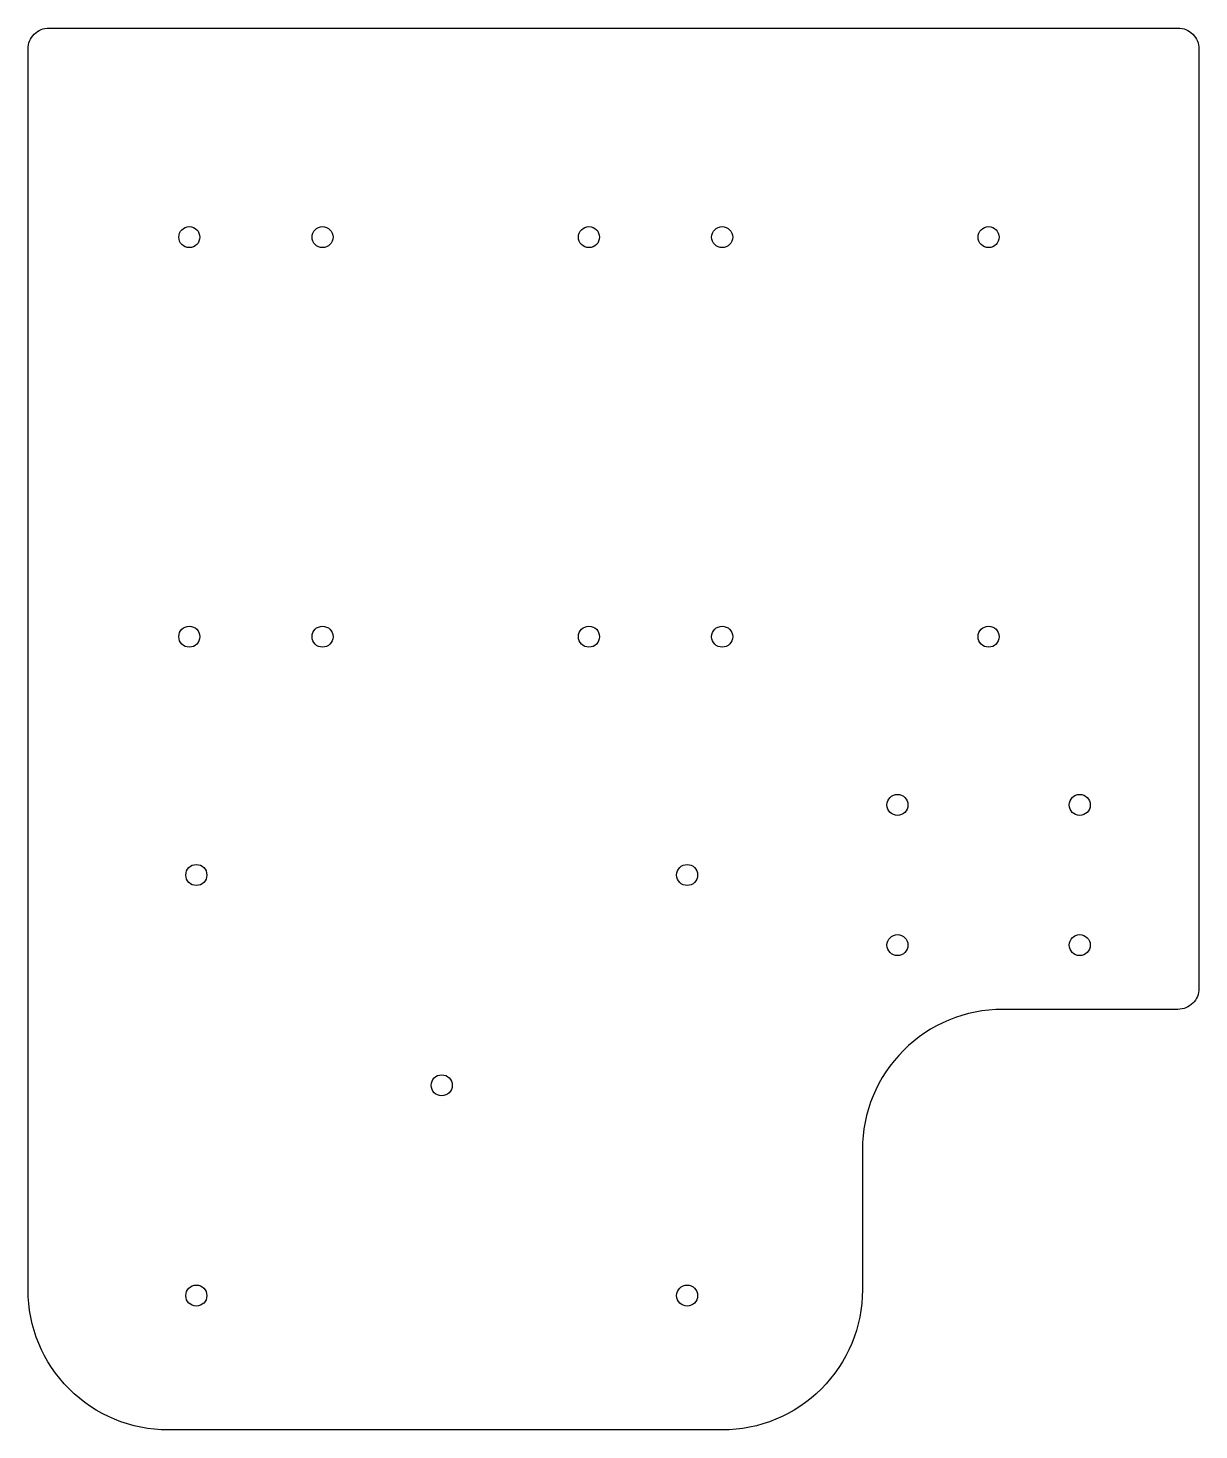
# Model space of a CAD drawing. Header units: millimetres. Extents: x -4 to 163, y -94 to 106.
import ezdxf

# ---------------------------------------------------------------- set-up
doc = ezdxf.new("R2010")
doc.units = ezdxf.units.MM
doc.layers.get('0').update_dxf_attribs({"linetype": 'CONTINUOUS'})

msp = doc.modelspace()

# ---------------------------------------------------------------- linework, layer by layer
msp.add_lwpolyline([(16, -94.17, -0.414214), (-4, -74.17), (-4, 102.83, -0.414214), (-1, 105.83), (160, 105.83, -0.414214), (163, 102.83), (163, -31.17, -0.414214), (160, -34.17), (135, -34.17, 0.414214), (115, -54.17), (115, -74.17, -0.414214), (95, -94.17)], format="xyb", close=True)
for centre in [(19, 76), (38, 76), (76, 76), (95, 76), (133, 76), (19, 19), (38, 19), (76, 19), (95, 19), (133, 19), (120, -5), (146, -5), (20, -15), (90, -15), (120, -25), (146, -25), (55, -45), (20, -75), (90, -75)]:
    msp.add_circle(centre, 1.5)

doc.saveas('drawing.dxf')
